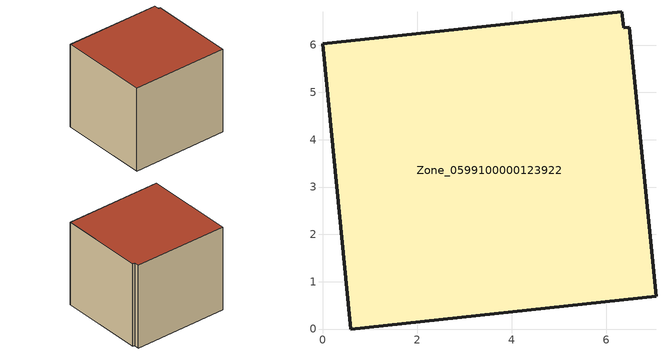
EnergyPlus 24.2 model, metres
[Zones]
Zone_0599100000123922
 floor ground (C_G): 6.36,6.36 6.48,6.37 7.05,0.69 0.6,0 0,6.03 6.32,6.7 z0
 wall outside (C_F): 0.6,0 7.05,0.69 6.48,6.37 6.36,6.36 6.32,6.7 0,6.03 0.6,0 z0:5.71
 roof outside (C_R): 6.48,6.37 6.36,6.36 6.32,6.7 0,6.03 0.6,0 7.05,0.69 z5.71
[BUILDING]
Pand.0599100000123922: North Axis=0; Terrain=City; Loads Convergence Tolerance Value=0.04; Temperature Convergence Tolerance Value=0.4; Solar Distribution=FullExterior; Maximum Number of Warmup Days=25; Minimum Number of Warmup Days=1
[Site:Location]
Rotterdam.The.Hague.AP_ZH_NLD Design_Conditions: Latitude=51.96; Longitude=4.45; Time Zone=1; Elevation=-4.5
[SITE:GROUNDTEMPERATURE:BUILDINGSURFACE]
18, 18, 18, 18, 18, 18, 18, 18, 18, 18, 18, 18
[MATERIAL] Thermal Absorptance=0.9; Solar Absorptance=0.7; Visible Absorptance=0.7
Name | Roughness | Thickness | Conductivity | Density | Specific Heat
G.TI.1946-1964 | MediumSmooth | 0.15 | 1 | 540 | 1210
F.TI.1946-1964 | Rough | 0.3 | 0.857143 | 1920 | 840
R.TI.1946-1964 | MediumRough | 0.2 | 0.277778 | 1500 | 1000
[CONSTRUCTION]
C_G: G.TI.1946-1964
C_F: F.TI.1946-1964
C_R: R.TI.1946-1964
[ZONE]
Zone_0599100000123922: Type=1; Multiplier=1; Ceiling Height=Autocalculate; Volume=Autocalculate; Floor Area=autocalculate; Part of Total Floor Area=Yes
[ZONEINFILTRATION:DESIGNFLOWRATE]
Infil_Zone_0599100000123922: Zone or ZoneList or Space or SpaceList=Zone_0599100000123922; Schedule=AlwaysOn; Design Flow Rate Calculation Method=Flow/Area; Flow Rate per Floor Area=0.003; Constant Term Coefficient=1; Temperature Term Coefficient=0; Velocity Term Coefficient=0; Velocity Squared Term Coefficient=0
[HVACTEMPLATE:ZONE:IDEALLOADSAIRSYSTEM]
Zone_0599100000123922: Maximum Heating Supply Air Temperature=50; Minimum Cooling Supply Air Temperature=13; Maximum Heating Supply Air Humidity Ratio=0.0156; Minimum Cooling Supply Air Humidity Ratio=0.0077; Heating Limit=NoLimit; Cooling Limit=NoLimit; Dehumidification Control Type=ConstantSensibleHeatRatio; Cooling Sensible Heat Ratio=0.7; Dehumidification Setpoint=60; Humidification Control Type=None; Humidification Setpoint=30; Outdoor Air Method=None; Outdoor Air Flow Rate per Person=0.00944; Outdoor Air Flow Rate per Zone Floor Area=0; Outdoor Air Flow Rate per Zone=0; Demand Controlled Ventilation Type=None; Outdoor Air Economizer Type=NoEconomizer; Heat Recovery Type=None; Sensible Heat Recovery Effectiveness=0.7; Latent Heat Recovery Effectiveness=0.65
[ZONECONTROL:THERMOSTAT]
ThermostatControl_Zone_0599100000123922: Zone or ZoneList=Zone_0599100000123922; Control Type Schedule=DualSetpointControlType; Control 1=Thermostat_Zone_0599100000123922; Temperature Difference Between Cutout And Setpoint=0
[THERMOSTATSETPOINT:DUALSETPOINT]
Thermostat_Zone_0599100000123922: Heating Setpoint Temperature Schedule=HeatingSetpoint_Zone_0599100000123922; Cooling Setpoint Temperature Schedule=CoolingSetpoint_Zone_0599100000123922
[SCHEDULE:COMPACT]
HeatingSetpoint_Zone_0599100000123922: Through: 12/31, For: AllDays, Until: 24:00, 21
CoolingSetpoint_Zone_0599100000123922: Through: 12/31, For: AllDays, Until: 24:00, 24
DualSetpointControlType: Through: 12/31, For: AllDays, Until: 24:00, 4
AlwaysOn: Through: 12/31, For: AllDays, Until: 24:00, 1
